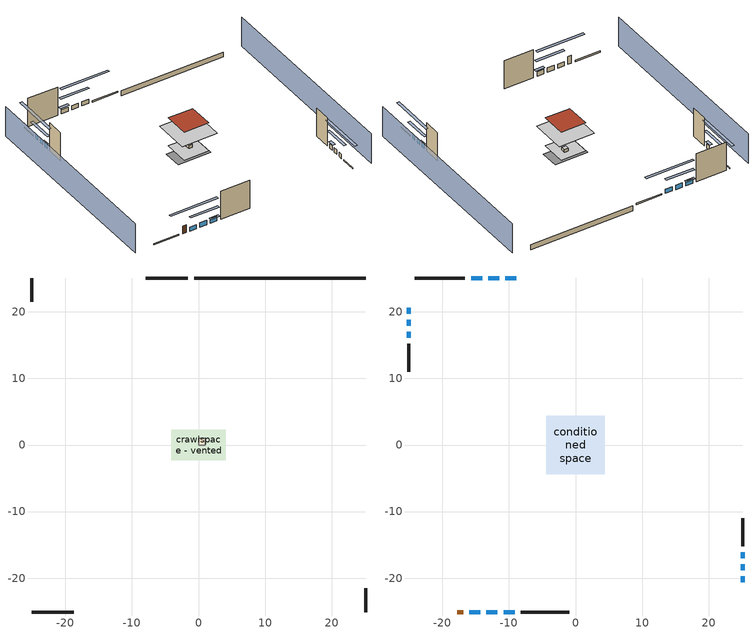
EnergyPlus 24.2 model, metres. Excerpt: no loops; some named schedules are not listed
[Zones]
central ac and furnace airloop ret air zone
 floor adiabatic (AdiabaticConst): 0,0 0,1 1,1 1,0 z0
 wall adiabatic (AdiabaticConst): 0,1 0,0 1,0 1,1 0,1 z0:1
 ceiling adiabatic (AdiabaticConst): 1,0 1,1 0,1 0,0 z1
crawlspace - vented
 floor foundation (Slab1 construction): -4.13,-2.3 -4.13,2.3 4.13,2.3 4.13,-2.3 z-0.91
 wall outside (RimJoist1 construction): -1.58,25.08 -7.95,25.08 z0.3:0.61
 wall outside (RimJoist2 construction): 25.08,-25.08 25.08,-21.54 z0.3:0.61
 wall outside (RimJoist3 construction): -25.08,-25.08 -18.71,-25.08 z0.3:0.61
 wall outside (RimJoist4 construction): -25.08,25.08 -25.08,21.54 z0.3:0.61
 wall foundation (FoundationWall1 construction): 25.08,25.08 -0.65,25.08 z-0.91:0.3
conditioned space
 floor to crawlspace - vented (Floor1 construction): -3.08,-3.08 -3.08,3.08 3.08,3.08 3.08,-3.08 z0.3
 floor adiabatic (AdiabaticFloorConstruction): -4.36,-4.36 -4.36,4.36 4.36,4.36 4.36,-4.36 z5.18
 wall outside (AdiabaticWallConstruction 1): -17.78,-25.08 -16.86,-25.08 z0.3:2.34
 wall outside (AdiabaticWallConstruction): -8.88,25.08 -10.53,25.08 / -11.46,25.08 -13.11,25.08 / -14.04,25.08 -15.69,25.08 z0.3:1.4; -25.08,20.61 -25.08,19.74 / -25.08,18.81 -25.08,17.93 / -25.08,17.01 -25.08,16.13 / 25.08,-20.61 25.08,-19.74 / 25.08,-18.81 25.08,-17.93 / 25.08,-17.01 25.08,-16.13 z0.3:1.46; -15.94,-25.08 -14.34,-25.08 z0.3:1.34; -13.41,-25.08 -11.73,-25.08 / -10.8,-25.08 -9.12,-25.08 z0.3:1.43
 wall outside (Wall1 construction): -16.62,25.08 -24.15,25.08 z0.3:7.62
 wall outside (Wall2 construction): 25.08,-15.2 25.08,-11.02 z0.3:7.62
 wall outside (Wall3 construction): -8.19,-25.08 -0.91,-25.08 z0.3:7.62
 wall outside (Wall4 construction): -25.08,15.2 -25.08,11.02 z0.3:7.62
 window (WindowConstruction): -8.88,25.08 -10.53,25.08 z0.3:1.4
 window (WindowConstruction 9): -25.08,20.61 -25.08,19.74 z0.3:1.46
 window (WindowConstruction 10): -25.08,18.81 -25.08,17.93 z0.3:1.46
 window (WindowConstruction 11): -25.08,17.01 -25.08,16.13 z0.3:1.46
 window (WindowConstruction 1): -11.46,25.08 -13.11,25.08 z0.3:1.4
 window (WindowConstruction 2): -14.04,25.08 -15.69,25.08 z0.3:1.4
 window (WindowConstruction 3): 25.08,-20.61 25.08,-19.74 z0.3:1.46
 window (WindowConstruction 4): 25.08,-18.81 25.08,-17.93 z0.3:1.46
 window (WindowConstruction 5): 25.08,-17.01 25.08,-16.13 z0.3:1.46
 window (WindowConstruction 6): -15.93,-25.08 -14.34,-25.08 z0.3:1.34
 window (WindowConstruction 7): -13.41,-25.08 -11.73,-25.08 z0.3:1.43
 window (WindowConstruction 8): -10.8,-25.08 -9.12,-25.08 z0.3:1.43
 door (Door): -17.78,-25.08 -16.86,-25.08 z0.3:2.34
 ceiling adiabatic (AdiabaticFloorConstruction): 4.36,-4.36 4.36,4.36 -4.36,4.36 -4.36,-4.36 z5.18
 roof outside (Roof1 construction): -3.08,3.08 -3.08,-3.08 3.08,-3.08 3.08,3.08 z7.62
shading: -29.65,25.08 -29.65,-25.08 / 29.65,-25.08 29.65,25.08 z0:7.62; -15.71,25.08 -3.7,25.08 -3.7,25.69 -15.71,25.69 z6.58; -25.08,14.56 -25.08,25.79 -25.69,25.79 -25.69,14.56 z6.64; -25.08,15.19 -25.08,21.55 -25.69,21.55 -25.69,15.19 z4.21; -25.08,15.83 -25.08,17.31 -25.69,17.31 -25.69,15.83 z1.77; -15.85,25.08 -8.71,25.08 -8.71,25.69 -15.85,25.69 z4.15; -15.99,25.08 -13.73,25.08 -13.73,25.69 -15.99,25.69 z1.71; 25.08,-14.56 25.08,-25.79 25.69,-25.79 25.69,-14.56 z6.64; 25.08,-15.19 25.08,-21.55 25.69,-21.55 25.69,-15.19 z4.21; 25.08,-15.83 25.08,-17.31 25.69,-17.31 25.69,-15.83 z1.77; -9.16,-25.08 -21.12,-25.08 -21.12,-25.69 -9.16,-25.69 z6.52; -8.99,-25.08 -16.15,-25.08 -16.15,-25.69 -8.99,-25.69 z4.18; -8.81,-25.08 -11.11,-25.08 -11.11,-25.69 -8.81,-25.69 z1.74
[Building]
Building 1: Terrain=Suburbs
[Site:Location]
Portland Intl Arpt_OR: Latitude {deg}=45.59; Longitude {deg}=-122.6; Time Zone {hr}=-8; Elevation {m}=33; Keep Site Location Information=Yes
[Site:GroundTemperature:Shallow]
10.2558, 8.96328, 8.85977, 9.47314, 11.9355, 14.3863, 16.5111, 17.8571, 17.9714, 16.8767, 14.8061, 12.4304
[Site:WaterMainsTemperature]
Calculation Method=Schedule; Temperature Schedule=mains temperature schedule
[Material] Roughness=Rough; Thermal Absorptance=0.9
Name | Thickness {m} | Conductivity {W/m-K} | Density {kg/m3} | Specific Heat {J/kg-K} | Solar Absorptance | Visible Absorptance
aluminum siding | 0.009525 | 0.089435 | 177.822 | 1046.75 | 0.5 | 0.5
concrete 8.0 in. | 0.2032 | 1.803125 | 2242.8 | 837.4 | 0.7 | 0.7
door material | 0.04445 | 0.0612267 | 512.64 | 1214.23 | 0.7 | 0.7
floor covering | 0.0127 | 0.0433444 | 54.468 | 1339.84 | 0.6 | 0.6
floor rigid ins; wall rigid ins | 0.512978 | 0.029427 | 32.04 | 1214.23 | 0.7 | 0.7
floor stud and cavity | 0.1397 | 0.923637 | 92.3553 | 1139.71 | 0.7 | 0.7
floor stud and cavity 1 | 0.1397 | 1.75129 | 37.0049 | 1207.88 | 0.7 | 0.7
furniture material conditioned space 1 | 0.1524 | 0.115458 | 640.8 | 1214.23 | 0.6 | 0.6
gypsum board | 0.0127 | 0.160291 | 801 | 837.4 | 0.6 | 0.6
osb sheathing 0.5 in. | 0.0127 | 0.115458 | 512.64 | 1214.23 | 0.7 | 0.7
osb sheathing 0.75 in. | 0.01905 | 0.115458 | 512.64 | 1214.23 | 0.7 | 0.7
rim joist stud and cavity | 0.0508 | 0.178289 | 50.32683 | 1063.81 | 0.6 | 0.6
roof rigid ins | 0.103632 | 0.029427 | 32.04 | 1214.23 | 0.7 | 0.7
roof stud and cavity | 0.2032 | 0.0828465 | 78.34581 | 1123.46 | 0.7 | 0.7
soil 0.5 in. | 0.0127 | 1.9041 | 1842.3 | 418.7 | 0.7 | 0.7
wall stud and cavity | 0.1397 | 0.549615 | 139.0536 | 1170.24 | 0.7 | 0.7
wall stud and cavity 1 | 0.0889 | 0.380278 | 52.3479 | 1209.89 | 0.7 | 0.7
wall stud and cavity 2 | 0.0889 | 0.391764 | 83.0341 | 1211.67 | 0.7 | 0.7
wood shingles or shakes | 0.00635 | 0.162714 | 1121.4 | 1465.45 | 0.85 | 0.85
wood siding; wood siding 1 | 0.0254 | 0.102417 | 544.68 | 1172.36 | 0.7 | 0.7
[Material:NoMass]
Adiabatic: Roughness=Rough; Thermal Resistance {m2-K/W}=176.1; Thermal Absorptance=0.9; Solar Absorptance=0.7; Visible Absorptance=0.7
[WindowMaterial:SimpleGlazingSystem]
WindowMaterial: U-Factor {W/m2-K}=4.31528; Solar Heat Gain Coefficient=0.67
[Construction]
AdiabaticConst: Adiabatic
AdiabaticFloorConstruction: floor stud and cavity 1, floor rigid ins, osb sheathing 0.75 in., floor covering
AdiabaticWallConstruction: wood siding, wall rigid ins, wall stud and cavity 1, gypsum board
AdiabaticWallConstruction 1: wood siding 1, wall rigid ins, wall stud and cavity 1, gypsum board
Door: door material
Floor1 construction: floor stud and cavity, osb sheathing 0.75 in., floor covering
FoundationWall1 construction: concrete 8.0 in.
furniture construction conditioned space 1: furniture material conditioned space 1
PartitionWallConstruction: gypsum board, wall stud and cavity 2, gypsum board
RimJoist1 construction; RimJoist2 construction; RimJoist3 construction; RimJoist4 construction: aluminum siding, rim joist stud and cavity
Roof1 construction: wood shingles or shakes, roof rigid ins, osb sheathing 0.75 in., roof stud and cavity, gypsum board
Slab1 construction: soil 0.5 in.
Wall1 construction; Wall2 construction; Wall3 construction; Wall4 construction: aluminum siding, osb sheathing 0.5 in., wall stud and cavity, gypsum board
WindowConstruction; WindowConstruction 1; WindowConstruction 10; WindowConstruction 11; WindowConstruction 2; WindowConstruction 3; WindowConstruction 4; WindowConstruction 5; WindowConstruction 6; WindowConstruction 7; WindowConstruction 8; WindowConstruction 9: WindowMaterial
[Zone] Multiplier=1
Name | Volume {m3} | Part of Total Floor Area
central ac and furnace airloop ret air zone | 1 | No
conditioned space | 278.185 | Yes
crawlspace - vented | 46.3603 | Yes
[Space]
Name | Zone | Space Type | Volume {m3}
central ac and furnace airloop ret air space | central ac and furnace airloop ret air zone | Plenum Space Type
conditioned space 1 | conditioned space |  | 278.185
crawlspace - vented 1 | crawlspace - vented |  | 46.3603
[SpaceList]
Plenum Space Type: central ac and furnace airloop ret air space
[OtherEquipment] Design Level Calculation Method=EquipmentLevel
Name | Fuel Type | Zone or ZoneList or Space or SpaceList | Schedule | Design Level {W} | Fraction Latent | Fraction Radiant | Fraction Lost
central ac and furnace airloop_0 RetCondToRP; central ac and furnace airloop_0 RetSensLkToRP | None | central ac and furnace airloop ret air space | Always On Discrete | 0 | 0 | 0 | 0
central ac and furnace airloop_0 RetLatLkToRP | None | central ac and furnace airloop ret air space | Always On Discrete | 0 | 1 | 0 | 0
central ac and furnace airloop_0 SupCondToLv; central ac and furnace airloop_0 SupSensLkToCond; mech vent house fan sensible load; water heater sens | None | conditioned space 1 | Always On Discrete | 0 | 0 | 0 | 0
central ac and furnace airloop_0 SupLatLkToCond; mech vent house fan latent load; water heater lat | None | conditioned space 1 | Always On Discrete | 0 | 1 | 0 | 0
clothes dryer 1 | Electricity | conditioned space 1 | clothes_dryer | 0 | 0.015 | 0.081 | 0.85
cooking range 1 | NaturalGas | conditioned space 1 | cooking_range | 2607.39 | 0.16 | 0.384 | 0.2
general water use latent | None | conditioned space 1 | general water use schedule | 81.0615 | 1 | 0 | 0
general water use sensible | None | conditioned space 1 | general water use schedule | -79.8895 | 0 | 0.6 | 0
water heater energy adjustment1 | Electricity | conditioned space 1 | Always On Discrete | 0.01 | 0 | 0 | 1
central ac and furnace airloop_0 RetCondToDZ; central ac and furnace airloop_0 SupCondToDZ; central ac and furnace airloop_0 SupSensLkToDZ | None | crawlspace - vented 1 | Always On Discrete | 0 | 0 | 0 | 0
central ac and furnace airloop_0 SupLatLkToDZ | None | crawlspace - vented 1 | Always On Discrete | 0 | 1 | 0 | 0
[SurfaceProperty:IncidentSolarMultiplier] Incident Solar Multiplier=1; Incident Solar Multiplier Schedule=trans schedule winter=0.85 summer=0.7
Window1; Window10; Window11; Window12; Window2; Window3; Window4; Window5; Window6; Window7; Window8; Window9
[InternalMass] Zone or ZoneList=conditioned space; Space or SpaceList=conditioned space 1
Name | Construction | Surface Area {m2}
furniture mass conditioned space 1 | furniture construction conditioned space 1 | 45.63397
partition wall mass | PartitionWallConstruction | 114.085
[Lights]
interior lighting: Zone or ZoneList or Space or SpaceList=conditioned space 1; Schedule=lighting_interior; Design Level Calculation Method=LightingLevel; Lighting Level {W}=250.56; Return Air Fraction=0; Fraction Radiant=0.6; Fraction Visible=0.2; Fraction Replaceable=1
[People]
occupants: Zone or ZoneList or Space or SpaceList=conditioned space 1; Number of People Schedule=occupants; Number of People Calculation Method=People; Number of People=4; Fraction Radiant=0.314171; Sensible Heat Fraction=0.56303; Activity Level Schedule=occupants activity schedule; Carbon Dioxide Generation Rate {m3/s-W}=0; Enable ASHRAE 55 Comfort Warnings=No; Mean Radiant Temperature Calculation Type=EnclosureAveraged
[ElectricEquipment] Zone or ZoneList or Space or SpaceList=conditioned space 1; Design Level Calculation Method=EquipmentLevel
Name | Schedule | Design Level {W} | Fraction Latent | Fraction Radiant | Fraction Lost
ceiling fan | ceiling_fan | 17.8583 | 0 | 0.558 | 0
clothes dryer | clothes_dryer | 2665.26 | 0.015 | 0.081 | 0.85
clothes washer | clothes_washer | 233.877 | 0.03 | 0.162 | 0.7
cooking range | cooking_range | 88.9677 | 0.16 | 0.384 | 0.2
dishwasher | dishwasher | 429.691 | 0.3 | 0.18 | 0.4
fridge | fridge schedule | 49.4292 | 0 | 0.6 | 0
mech vent bath fan 0 | mech vent bath fan 0 schedule | 15 | 0 | 0 | 1
mech vent house fan | mech vent house fan schedule | 0 | 0 | 0 | 1
mech vent house fan cfis | mech vent house fan cfis schedule | 0 | 0 | 0 | 0
mech vent range fan 0 | mech vent range fan 0 schedule | 30 | 0 | 0 | 1
misc plug loads | plug_loads_other | 378.547 | 0.021 | 0.558 | 0.049
misc tv | plug_loads_tv | 494.939 | 0 | 0.6 | 0
whole house fan | Always On Discrete | 0 | 0 | 0 | 1
[ZoneInfiltration:DesignFlowRate] Schedule=Always On Discrete
Name | Zone or ZoneList or Space or SpaceList | Design Flow Rate Calculation Method | Design Flow Rate {m3/s} | Air Changes per Hour {1/hr} | Constant Term Coefficient | Temperature Term Coefficient | Velocity Term Coefficient | Velocity Squared Term Coefficient
infil flow; natural vent flow; whole house fan flow | conditioned space 1 | Flow/Zone | 0
crawlspace_vented 1 duct leakage imbalance infil flow | crawlspace - vented 1 | Flow/Zone | 0
infil crawlspace - vented 1 | crawlspace - vented 1 | AirChanges/Hour |  | 2.6013 | 1 | 0 | 0 | 0
[ZoneMixing] Schedule=Always On Continuous; Design Flow Rate Calculation Method=Flow/Zone; Design Flow Rate {m3/s}=0
Name | Zone or Space | Source Zone or Space
central ac and furnace airloop_0 ZoneMixDZToCond mix | conditioned space | crawlspace - vented
central ac and furnace airloop_0 ZoneMixCondToDZ mix | crawlspace - vented | conditioned space
[SurfaceProperty:ExposedFoundationPerimeter]
Slab1: Exposed Perimeter Calculation Method=TotalExposedPerimeter; Total Exposed Perimeter {m}=25.72512
[AirLoopHVAC:ReturnPlenum]
Air Loop HVAC Return Plenum 1: Zone=central ac and furnace airloop ret air zone
[Foundation:Kiva]
Foundation Kiva 1: Initial Indoor Air Temperature {C}=8.47214; Wall Height Above Grade {m}=0.3048; Wall Depth Below Slab {m}=0.2032
[Foundation:Kiva:Settings]
Soil Conductivity {W/m-K}=1.9041; Soil Density {kg/m3}=1842.3; Soil Specific Heat {J/kg-K}=418.7; Ground Solar Absorptivity=0.9; Ground Thermal Absorptivity=0.9; Ground Surface Roughness {m}=0.03; Far-Field Width {m}=40; Deep-Ground Boundary Condition=ZeroFlux; Deep-Ground Depth {m}=40; Minimum Cell Dimension {m}=0.2; Maximum Cell Growth Coefficient=3; Simulation Timestep=Timestep
[Exterior:Lights]
exterior lighting: Schedule=exterior lighting schedule; Design Level {W}=9.28603
[EnergyManagementSystem:Sensor] Output:Variable or Output:Meter Index Key=crawlspace - vented
Name | Output:Variable or Output:Meter
central_ac_and_furnace_airloop_0_DZ_T_s | Zone Air Temperature
central_ac_and_furnace_airloop_0_DZ_W_s | Zone Mean Air Humidity Ratio
[Schedule:Constant]
Name | Hourly Value
Always On Discrete; mech vent house fan schedule; mech vent house fan cfis schedule; Always On Continuous | 1
occupants activity schedule | 117.228
fridge schedule | 0
[Schedule:Day:Interval]
trans schedule winter=0.85 summer=0.7 day; trans schedule winter=0.85 summer=0.7 day 2: No, 24:00, 0.85
trans schedule winter=0.85 summer=0.7 day 1: No, 24:00, 0.7
trans schedule winter=0.85 summer=0.7 default day; mech vent bath fan 0 schedule default day; mech vent range fan 0 schedule default day; general water use schedule default day; exterior lighting schedule default day: No, 24:00, 0
mech vent bath fan 0 schedule day: No, 22:00, 0, 23:00, 1, 24:00, 0
mech vent range fan 0 schedule day: No, 18:00, 0, 19:00, 1, 24:00, 0
general water use schedule day: No, 01:00, 0.315068, 03:00, 0.287671, 04:00, 0.342466, 05:00, 0.369863, 06:00, 0.520548, 07:00, 0.60274, 08:00, 0.534247, 10:00, 0.506849, 11:00, 0.465753, 14:00, 0.479452, 15:00, 0.534247, 16:00, 0.589041, 17:00, 0.69863, 18:00, 0.876712, 19:00, 0.890411, 20:00, 0.986301, 21:00, 1, 22:00, 0.863014, 23:00, 0.616438, 24:00, 0.465753
exterior lighting schedule day: No, 01:00, 0.566667, 03:00, 0.524167, 05:00, 0.495833, 06:00, 0.5525, 07:00, 0.623333, 08:00, 0.580833, 09:00, 0.439167, 10:00, 0.354167, 12:00, 0.34, 13:00, 0.354167, 14:00, 0.396667, 15:00, 0.425, 16:00, 0.495833, 17:00, 0.623333, 18:00, 0.793333, 19:00, 0.906667, 20:00, 0.963333, 21:00, 0.991667, 22:00, 0.920833, 23:00, 0.793333, 24:00, 0.665833
exterior lighting schedule day 1: No, 01:00, 0.528571, 03:00, 0.488929, 05:00, 0.4625, 06:00, 0.515357, 07:00, 0.581429, 08:00, 0.541786, 09:00, 0.409643, 10:00, 0.330357, 12:00, 0.317143, 13:00, 0.330357, 14:00, 0.37, 15:00, 0.396429, 16:00, 0.4625, 17:00, 0.581429, 18:00, 0.74, 19:00, 0.845714, 20:00, 0.898571, 21:00, 0.925, 22:00, 0.858929, 23:00, 0.74, 24:00, 0.621071
exterior lighting schedule day 2: No, 01:00, 0.485714, 03:00, 0.449286, 05:00, 0.425, 06:00, 0.473571, 07:00, 0.534286, 08:00, 0.497857, 09:00, 0.376429, 10:00, 0.303571, 12:00, 0.291429, 13:00, 0.303571, 14:00, 0.34, 15:00, 0.364286, 16:00, 0.425, 17:00, 0.534286, 18:00, 0.68, 19:00, 0.777143, 20:00, 0.825714, 21:00, 0.85, 22:00, 0.789286, 23:00, 0.68, 24:00, 0.570714
exterior lighting schedule day 3: No, 01:00, 0.442857, 03:00, 0.409643, 05:00, 0.3875, 06:00, 0.431786, 07:00, 0.487143, 08:00, 0.453929, 09:00, 0.343214, 10:00, 0.276786, 12:00, 0.265714, 13:00, 0.276786, 14:00, 0.31, 15:00, 0.332143, 16:00, 0.3875, 17:00, 0.487143, 18:00, 0.62, 19:00, 0.708571, 20:00, 0.752857, 21:00, 0.775, 22:00, 0.719643, 23:00, 0.62, 24:00, 0.520357
exterior lighting schedule day 4: No, 01:00, 0.4, 03:00, 0.37, 05:00, 0.35, 06:00, 0.39, 07:00, 0.44, 08:00, 0.41, 09:00, 0.31, 10:00, 0.25, 12:00, 0.24, 13:00, 0.25, 14:00, 0.28, 15:00, 0.3, 16:00, 0.35, 17:00, 0.44, 18:00, 0.56, 19:00, 0.64, 20:00, 0.68, 21:00, 0.7, 22:00, 0.65, 23:00, 0.56, 24:00, 0.47
exterior lighting schedule day 5: No, 01:00, 0.380952, 03:00, 0.352381, 05:00, 0.333333, 06:00, 0.371429, 07:00, 0.419048, 08:00, 0.390476, 09:00, 0.295238, 10:00, 0.238095, 12:00, 0.228571, 13:00, 0.238095, 14:00, 0.266667, 15:00, 0.285714, 16:00, 0.333333, 17:00, 0.419048, 18:00, 0.533333, 19:00, 0.609524, 20:00, 0.647619, 21:00, 0.666667, 22:00, 0.619048, 23:00, 0.533333, 24:00, 0.447619
exterior lighting schedule day 6: No, 01:00, 0.390476, 03:00, 0.36119, 05:00, 0.341667, 06:00, 0.380714, 07:00, 0.429524, 08:00, 0.400238, 09:00, 0.302619, 10:00, 0.244048, 12:00, 0.234286, 13:00, 0.244048, 14:00, 0.273333, 15:00, 0.292857, 16:00, 0.341667, 17:00, 0.429524, 18:00, 0.546667, 19:00, 0.624762, 20:00, 0.66381, 21:00, 0.683333, 22:00, 0.634524, 23:00, 0.546667, 24:00, 0.45881
exterior lighting schedule day 7: No, 01:00, 0.419048, 03:00, 0.387619, 05:00, 0.366667, 06:00, 0.408571, 07:00, 0.460952, 08:00, 0.429524, 09:00, 0.324762, 10:00, 0.261905, 12:00, 0.251429, 13:00, 0.261905, 14:00, 0.293333, 15:00, 0.314286, 16:00, 0.366667, 17:00, 0.460952, 18:00, 0.586667, 19:00, 0.670476, 20:00, 0.712381, 21:00, 0.733333, 22:00, 0.680952, 23:00, 0.586667, 24:00, 0.492381
exterior lighting schedule day 8: No, 01:00, 0.466667, 03:00, 0.431667, 05:00, 0.408333, 06:00, 0.455, 07:00, 0.513333, 08:00, 0.478333, 09:00, 0.361667, 10:00, 0.291667, 12:00, 0.28, 13:00, 0.291667, 14:00, 0.326667, 15:00, 0.35, 16:00, 0.408333, 17:00, 0.513333, 18:00, 0.653333, 19:00, 0.746667, 20:00, 0.793333, 21:00, 0.816667, 22:00, 0.758333, 23:00, 0.653333, 24:00, 0.548333
[Schedule:Week:Daily]
trans schedule winter=0.85 summer=0.7 Week Rule - Jan1-May26: trans schedule winter=0.85 summer=0.7 day, trans schedule winter=0.85 summer=0.7 day, trans schedule winter=0.85 summer=0.7 day, trans schedule winter=0.85 summer=0.7 day, trans schedule winter=0.85 summer=0.7 day, trans schedule winter=0.85 summer=0.7 day, trans schedule winter=0.85 summer=0.7 day, trans schedule winter=0.85 summer=0.7 default day, trans schedule winter=0.85 summer=0.7 default day, trans schedule winter=0.85 summer=0.7 default day, trans schedule winter=0.85 summer=0.7 default day, trans schedule winter=0.85 summer=0.7 default day
trans schedule winter=0.85 summer=0.7 Week Rule - May27-Jun2: trans schedule winter=0.85 summer=0.7 day, trans schedule winter=0.85 summer=0.7 day, trans schedule winter=0.85 summer=0.7 day, trans schedule winter=0.85 summer=0.7 day, trans schedule winter=0.85 summer=0.7 day, trans schedule winter=0.85 summer=0.7 day 1, trans schedule winter=0.85 summer=0.7 day 1, trans schedule winter=0.85 summer=0.7 default day, trans schedule winter=0.85 summer=0.7 default day, trans schedule winter=0.85 summer=0.7 default day, trans schedule winter=0.85 summer=0.7 default day, trans schedule winter=0.85 summer=0.7 default day
trans schedule winter=0.85 summer=0.7 Week Rule - Jun3-Sep29: trans schedule winter=0.85 summer=0.7 day 1, trans schedule winter=0.85 summer=0.7 day 1, trans schedule winter=0.85 summer=0.7 day 1, trans schedule winter=0.85 summer=0.7 day 1, trans schedule winter=0.85 summer=0.7 day 1, trans schedule winter=0.85 summer=0.7 day 1, trans schedule winter=0.85 summer=0.7 day 1, trans schedule winter=0.85 summer=0.7 default day, trans schedule winter=0.85 summer=0.7 default day, trans schedule winter=0.85 summer=0.7 default day, trans schedule winter=0.85 summer=0.7 default day, trans schedule winter=0.85 summer=0.7 default day
trans schedule winter=0.85 summer=0.7 Week Rule - Sep30-Oct6: trans schedule winter=0.85 summer=0.7 day 1, trans schedule winter=0.85 summer=0.7 day 2, trans schedule winter=0.85 summer=0.7 day 2, trans schedule winter=0.85 summer=0.7 day 2, trans schedule winter=0.85 summer=0.7 day 2, trans schedule winter=0.85 summer=0.7 day 2, trans schedule winter=0.85 summer=0.7 day 2, trans schedule winter=0.85 summer=0.7 default day, trans schedule winter=0.85 summer=0.7 default day, trans schedule winter=0.85 summer=0.7 default day, trans schedule winter=0.85 summer=0.7 default day, trans schedule winter=0.85 summer=0.7 default day
trans schedule winter=0.85 summer=0.7 Week Rule - Oct7-Dec31: trans schedule winter=0.85 summer=0.7 day 2, trans schedule winter=0.85 summer=0.7 day 2, trans schedule winter=0.85 summer=0.7 day 2, trans schedule winter=0.85 summer=0.7 day 2, trans schedule winter=0.85 summer=0.7 day 2, trans schedule winter=0.85 summer=0.7 day 2, trans schedule winter=0.85 summer=0.7 day 2, trans schedule winter=0.85 summer=0.7 default day, trans schedule winter=0.85 summer=0.7 default day, trans schedule winter=0.85 summer=0.7 default day, trans schedule winter=0.85 summer=0.7 default day, trans schedule winter=0.85 summer=0.7 default day
mech vent bath fan 0 schedule Week Rule - Jan1-Dec31: mech vent bath fan 0 schedule day, mech vent bath fan 0 schedule day, mech vent bath fan 0 schedule day, mech vent bath fan 0 schedule day, mech vent bath fan 0 schedule day, mech vent bath fan 0 schedule day, mech vent bath fan 0 schedule day, mech vent bath fan 0 schedule default day, mech vent bath fan 0 schedule default day, mech vent bath fan 0 schedule default day, mech vent bath fan 0 schedule default day, mech vent bath fan 0 schedule default day
mech vent range fan 0 schedule Week Rule - Jan1-Dec31: mech vent range fan 0 schedule day, mech vent range fan 0 schedule day, mech vent range fan 0 schedule day, mech vent range fan 0 schedule day, mech vent range fan 0 schedule day, mech vent range fan 0 schedule day, mech vent range fan 0 schedule day, mech vent range fan 0 schedule default day, mech vent range fan 0 schedule default day, mech vent range fan 0 schedule default day, mech vent range fan 0 schedule default day, mech vent range fan 0 schedule default day
general water use schedule Week Rule - Jan1-Dec31: general water use schedule day, general water use schedule day, general water use schedule day, general water use schedule day, general water use schedule day, general water use schedule day, general water use schedule day, general water use schedule default day, general water use schedule default day, general water use schedule default day, general water use schedule default day, general water use schedule default day
exterior lighting schedule Week Rule - Jan1-Jan27: exterior lighting schedule day, exterior lighting schedule day, exterior lighting schedule day, exterior lighting schedule day, exterior lighting schedule day, exterior lighting schedule day, exterior lighting schedule day, exterior lighting schedule default day, exterior lighting schedule default day, exterior lighting schedule default day, exterior lighting schedule default day, exterior lighting schedule default day
exterior lighting schedule Week Rule - Jan28-Feb3: exterior lighting schedule day, exterior lighting schedule day, exterior lighting schedule day, exterior lighting schedule day, exterior lighting schedule day 1, exterior lighting schedule day 1, exterior lighting schedule day 1, exterior lighting schedule default day, exterior lighting schedule default day, exterior lighting schedule default day, exterior lighting schedule default day, exterior lighting schedule default day
exterior lighting schedule Week Rule - Feb4-Feb24: exterior lighting schedule day 1, exterior lighting schedule day 1, exterior lighting schedule day 1, exterior lighting schedule day 1, exterior lighting schedule day 1, exterior lighting schedule day 1, exterior lighting schedule day 1, exterior lighting schedule default day, exterior lighting schedule default day, exterior lighting schedule default day, exterior lighting schedule default day, exterior lighting schedule default day
exterior lighting schedule Week Rule - Feb25-Mar3: exterior lighting schedule day 1, exterior lighting schedule day 1, exterior lighting schedule day 1, exterior lighting schedule day 1, exterior lighting schedule day 2, exterior lighting schedule day 2, exterior lighting schedule day 2, exterior lighting schedule default day, exterior lighting schedule default day, exterior lighting schedule default day, exterior lighting schedule default day, exterior lighting schedule default day
exterior lighting schedule Week Rule - Mar4-Mar31: exterior lighting schedule day 2, exterior lighting schedule day 2, exterior lighting schedule day 2, exterior lighting schedule day 2, exterior lighting schedule day 2, exterior lighting schedule day 2, exterior lighting schedule day 2, exterior lighting schedule default day, exterior lighting schedule default day, exterior lighting schedule default day, exterior lighting schedule default day, exterior lighting schedule default day
exterior lighting schedule Week Rule - Apr1-Apr28: exterior lighting schedule day 3, exterior lighting schedule day 3, exterior lighting schedule day 3, exterior lighting schedule day 3, exterior lighting schedule day 3, exterior lighting schedule day 3, exterior lighting schedule day 3, exterior lighting schedule default day, exterior lighting schedule default day, exterior lighting schedule default day, exterior lighting schedule default day, exterior lighting schedule default day
exterior lighting schedule Week Rule - Apr29-May5: exterior lighting schedule day 3, exterior lighting schedule day 3, exterior lighting schedule day 4, exterior lighting schedule day 4, exterior lighting schedule day 4, exterior lighting schedule day 4, exterior lighting schedule day 4, exterior lighting schedule default day, exterior lighting schedule default day, exterior lighting schedule default day, exterior lighting schedule default day, exterior lighting schedule default day
exterior lighting schedule Week Rule - May6-May26: exterior lighting schedule day 4, exterior lighting schedule day 4, exterior lighting schedule day 4, exterior lighting schedule day 4, exterior lighting schedule day 4, exterior lighting schedule day 4, exterior lighting schedule day 4, exterior lighting schedule default day, exterior lighting schedule default day, exterior lighting schedule default day, exterior lighting schedule default day, exterior lighting schedule default day
exterior lighting schedule Week Rule - May27-Jun2: exterior lighting schedule day 4, exterior lighting schedule day 4, exterior lighting schedule day 4, exterior lighting schedule day 4, exterior lighting schedule day 4, exterior lighting schedule day 5, exterior lighting schedule day 5, exterior lighting schedule default day, exterior lighting schedule default day, exterior lighting schedule default day, exterior lighting schedule default day, exterior lighting schedule default day
exterior lighting schedule Week Rule - Jun3-Jun30: exterior lighting schedule day 5, exterior lighting schedule day 5, exterior lighting schedule day 5, exterior lighting schedule day 5, exterior lighting schedule day 5, exterior lighting schedule day 5, exterior lighting schedule day 5, exterior lighting schedule default day, exterior lighting schedule default day, exterior lighting schedule default day, exterior lighting schedule default day, exterior lighting schedule default day
exterior lighting schedule Week Rule - Jul1-Jul28: exterior lighting schedule day 6, exterior lighting schedule day 6, exterior lighting schedule day 6, exterior lighting schedule day 6, exterior lighting schedule day 6, exterior lighting schedule day 6, exterior lighting schedule day 6, exterior lighting schedule default day, exterior lighting schedule default day, exterior lighting schedule default day, exterior lighting schedule default day, exterior lighting schedule default day
exterior lighting schedule Week Rule - Jul29-Aug4: exterior lighting schedule day 6, exterior lighting schedule day 6, exterior lighting schedule day 6, exterior lighting schedule day 7, exterior lighting schedule day 7, exterior lighting schedule day 7, exterior lighting schedule day 7, exterior lighting schedule default day, exterior lighting schedule default day, exterior lighting schedule default day, exterior lighting schedule default day, exterior lighting schedule default day
exterior lighting schedule Week Rule - Aug5-Aug25: exterior lighting schedule day 7, exterior lighting schedule day 7, exterior lighting schedule day 7, exterior lighting schedule day 7, exterior lighting schedule day 7, exterior lighting schedule day 7, exterior lighting schedule day 7, exterior lighting schedule default day, exterior lighting schedule default day, exterior lighting schedule default day, exterior lighting schedule default day, exterior lighting schedule default day
exterior lighting schedule Week Rule - Aug26-Sep1: exterior lighting schedule day 7, exterior lighting schedule day 7, exterior lighting schedule day 7, exterior lighting schedule day 7, exterior lighting schedule day 7, exterior lighting schedule day 7, exterior lighting schedule day 8, exterior lighting schedule default day, exterior lighting schedule default day, exterior lighting schedule default day, exterior lighting schedule default day, exterior lighting schedule default day
exterior lighting schedule Week Rule - Sep2-Sep29: exterior lighting schedule day 8, exterior lighting schedule day 8, exterior lighting schedule day 8, exterior lighting schedule day 8, exterior lighting schedule day 8, exterior lighting schedule day 8, exterior lighting schedule day 8, exterior lighting schedule default day, exterior lighting schedule default day, exterior lighting schedule default day, exterior lighting schedule default day, exterior lighting schedule default day
exterior lighting schedule Week Rule - Sep30-Oct6: exterior lighting schedule day 8, exterior lighting schedule day 9, exterior lighting schedule day 9, exterior lighting schedule day 9, exterior lighting schedule day 9, exterior lighting schedule day 9, exterior lighting schedule day 9, exterior lighting schedule default day, exterior lighting schedule default day, exterior lighting schedule default day, exterior lighting schedule default day, exterior lighting schedule default day
exterior lighting schedule Week Rule - Oct7-Oct27: exterior lighting schedule day 9, exterior lighting schedule day 9, exterior lighting schedule day 9, exterior lighting schedule day 9, exterior lighting schedule day 9, exterior lighting schedule day 9, exterior lighting schedule day 9, exterior lighting schedule default day, exterior lighting schedule default day, exterior lighting schedule default day, exterior lighting schedule default day, exterior lighting schedule default day
exterior lighting schedule Week Rule - Oct28-Nov3: exterior lighting schedule day 9, exterior lighting schedule day 9, exterior lighting schedule day 9, exterior lighting schedule day 9, exterior lighting schedule day 10, exterior lighting schedule day 10, exterior lighting schedule day 10, exterior lighting schedule default day, exterior lighting schedule default day, exterior lighting schedule default day, exterior lighting schedule default day, exterior lighting schedule default day
exterior lighting schedule Week Rule - Nov4-Nov24: exterior lighting schedule day 10, exterior lighting schedule day 10, exterior lighting schedule day 10, exterior lighting schedule day 10, exterior lighting schedule day 10, exterior lighting schedule day 10, exterior lighting schedule day 10, exterior lighting schedule default day, exterior lighting schedule default day, exterior lighting schedule default day, exterior lighting schedule default day, exterior lighting schedule default day
exterior lighting schedule Week Rule - Nov25-Dec1: exterior lighting schedule day 10, exterior lighting schedule day 10, exterior lighting schedule day 10, exterior lighting schedule day 10, exterior lighting schedule day 10, exterior lighting schedule day 10, exterior lighting schedule day 11, exterior lighting schedule default day, exterior lighting schedule default day, exterior lighting schedule default day, exterior lighting schedule default day, exterior lighting schedule default day
exterior lighting schedule Week Rule - Dec2-Dec31: exterior lighting schedule day 11, exterior lighting schedule day 11, exterior lighting schedule day 11, exterior lighting schedule day 11, exterior lighting schedule day 11, exterior lighting schedule day 11, exterior lighting schedule day 11, exterior lighting schedule default day, exterior lighting schedule default day, exterior lighting schedule default day, exterior lighting schedule default day, exterior lighting schedule default day
[Schedule:Year]
trans schedule winter=0.85 summer=0.7: trans schedule winter=0.85 summer=0.7 Week Rule - Jan1-May26, 1, 1, 5, 26, trans schedule winter=0.85 summer=0.7 Week Rule - May27-Jun2, 5, 27, 6, 2, trans schedule winter=0.85 summer=0.7 Week Rule - Jun3-Sep29, 6, 3, 9, 29, trans schedule winter=0.85 summer=0.7 Week Rule - Sep30-Oct6, 9, 30, 10, 6, trans schedule winter=0.85 summer=0.7 Week Rule - Oct7-Dec31, 10, 7, 12, 31
mech vent bath fan 0 schedule: mech vent bath fan 0 schedule Week Rule - Jan1-Dec31, 1, 1, 12, 31
mech vent range fan 0 schedule: mech vent range fan 0 schedule Week Rule - Jan1-Dec31, 1, 1, 12, 31
general water use schedule: general water use schedule Week Rule - Jan1-Dec31, 1, 1, 12, 31
exterior lighting schedule: exterior lighting schedule Week Rule - Jan1-Jan27, 1, 1, 1, 27, exterior lighting schedule Week Rule - Jan28-Feb3, 1, 28, 2, 3, exterior lighting schedule Week Rule - Feb4-Feb24, 2, 4, 2, 24, exterior lighting schedule Week Rule - Feb25-Mar3, 2, 25, 3, 3, exterior lighting schedule Week Rule - Mar4-Mar31, 3, 4, 3, 31, exterior lighting schedule Week Rule - Apr1-Apr28, 4, 1, 4, 28, exterior lighting schedule Week Rule - Apr29-May5, 4, 29, 5, 5, exterior lighting schedule Week Rule - May6-May26, 5, 6, 5, 26, exterior lighting schedule Week Rule - May27-Jun2, 5, 27, 6, 2, exterior lighting schedule Week Rule - Jun3-Jun30, 6, 3, 6, 30, exterior lighting schedule Week Rule - Jul1-Jul28, 7, 1, 7, 28, exterior lighting schedule Week Rule - Jul29-Aug4, 7, 29, 8, 4, exterior lighting schedule Week Rule - Aug5-Aug25, 8, 5, 8, 25, exterior lighting schedule Week Rule - Aug26-Sep1, 8, 26, 9, 1, exterior lighting schedule Week Rule - Sep2-Sep29, 9, 2, 9, 29, exterior lighting schedule Week Rule - Sep30-Oct6, 9, 30, 10, 6, exterior lighting schedule Week Rule - Oct7-Oct27, 10, 7, 10, 27, exterior lighting schedule Week Rule - Oct28-Nov3, 10, 28, 11, 3, exterior lighting schedule Week Rule - Nov4-Nov24, 11, 4, 11, 24, exterior lighting schedule Week Rule - Nov25-Dec1, 11, 25, 12, 1, exterior lighting schedule Week Rule - Dec2-Dec31, 12, 2, 12, 31
[Schedule:File] File=in.schedules.csv; Rows to Skip at Top=1; Number of Hours of Data=8760; Column Separator=Comma; Interpolate to Timestep=Yes; Minutes per Item=15; Adjust Schedule for Daylight Savings=Yes
Name | Column Number
lighting_interior | 5
occupants | 1
ceiling_fan | 4
clothes_dryer | 10
clothes_washer | 9
cooking_range | 11
dishwasher | 7
plug_loads_other | 2
plug_loads_tv | 3
[Schedule:Compact]
mains temperature schedule: Through: 01/01, For: AllDays, Until: 24:00, 13.0633, Through: 01/02, For: AllDays, Until: 24:00, 13.0189, Through: 01/03, For: AllDays, Until: 24:00, 12.975, Through: 01/04, For: AllDays, Until: 24:00, 12.9328, Through: 01/05, For: AllDays, Until: 24:00, 12.8917, Through: 01/06, For: AllDays, Until: 24:00, 12.8517, Through: 01/07, For: AllDays, Until: 24:00, 12.8122, Through: 01/08, For: AllDays, Until: 24:00, 12.7744, Through: 01/09, For: AllDays, Until: 24:00, 12.7378, Through: 01/10, For: AllDays, Until: 24:00, 12.7017, Through: 01/11, For: AllDays, Until: 24:00, 12.6672, Through: 01/12, For: AllDays, Until: 24:00, 12.6339, Through: 01/13, For: AllDays, Until: 24:00, 12.6017, Through: 01/14, For: AllDays, Until: 24:00, 12.5706, Through: 01/15, For: AllDays, Until: 24:00, 12.5411, Through: 01/16, For: AllDays, Until: 24:00, 12.5122, Through: 01/17, For: AllDays, Until: 24:00, 12.485, Through: 01/18, For: AllDays, Until: 24:00, 12.4583, Through: 01/19, For: AllDays, Until: 24:00, 12.4333, Through: 01/20, For: AllDays, Until: 24:00, 12.41, Through: 01/21, For: AllDays, Until: 24:00, 12.3872, Through: 01/22, For: AllDays, Until: 24:00, 12.3661, Through: 01/23, For: AllDays, Until: 24:00, 12.3456, Through: 01/24, For: AllDays, Until: 24:00, 12.3272, Through: 01/25, For: AllDays, Until: 24:00, 12.3094, Through: 01/26, For: AllDays, Until: 24:00, 12.2933, Through: 01/27, For: AllDays, Until: 24:00, 12.2783, Through: 01/28, For: AllDays, Until: 24:00, 12.2644, Through: 01/29, For: AllDays, Until: 24:00, 12.2517, Through: 01/30, For: AllDays, Until: 24:00, 12.2406, Through: 01/31, For: AllDays, Until: 24:00, 12.2306, Through: 02/01, For: AllDays, Until: 24:00, 12.2222, Through: 02/02, For: AllDays, Until: 24:00, 12.215, Through: 02/03, For: AllDays, Until: 24:00, 12.2089, Through: 02/04, For: AllDays, Until: 24:00, 12.2039, Through: 02/05, For: AllDays, Until: 24:00, 12.2006, Through: 02/06, For: AllDays, Until: 24:00, 12.1983, Through: 02/07, For: AllDays, Until: 24:00, 12.1978, Through: 02/08, For: AllDays, Until: 24:00, 12.1978, Through: 02/09, For: AllDays, Until: 24:00, 12.2, Through: 02/10, For: AllDays, Until: 24:00, 12.2028, Through: 02/11, For: AllDays, Until: 24:00, 12.2072, Through: 02/12, For: AllDays, Until: 24:00, 12.2128, Through: 02/13, For: AllDays, Until: 24:00, 12.2194, Through: 02/14, For: AllDays, Until: 24:00, 12.2278, Through: 02/15, For: AllDays, Until: 24:00, 12.2372, Through: 02/16, For: AllDays, Until: 24:00, 12.2483, Through: 02/17, For: AllDays, Until: 24:00, 12.26, Through: 02/18, For: AllDays, Until: 24:00, 12.2733, Through: 02/19, For: AllDays, Until: 24:00, 12.2883, Through: 02/20, For: AllDays, Until: 24:00, 12.3039, Through: 02/21, For: AllDays, Until: 24:00, 12.3211, Through: 02/22, For: AllDays, Until: 24:00, 12.3394, Through: 02/23, For: AllDays, Until: 24:00, 12.3594, Through: 02/24, For: AllDays, Until: 24:00, 12.38, Through: 02/25, For: AllDays, Until: 24:00, 12.4022, Through: 02/26, For: AllDays, Until: 24:00, 12.4256, Through: 02/27, For: AllDays, Until: 24:00, 12.4506, Through: 02/28, For: AllDays, Until: 24:00, 12.4761, Through: 03/01, For: AllDays, Until: 24:00, 12.5033, Through: 03/02, For: AllDays, Until: 24:00, 12.5317, Through: 03/03, For: AllDays, Until: 24:00, 12.5611, Through: 03/04, For: AllDays, Until: 24:00, 12.5917, Through: 03/05, For: AllDays, Until: 24:00, 12.6233, Through: 03/06, For: AllDays, Until: 24:00, 12.6567, Through: 03/07, For: AllDays, Until: 24:00, 12.6906, Through: 03/08, For: AllDays, Until: 24:00, 12.7261, Through: 03/09, For: AllDays, Until: 24:00, 12.7628, Through: 03/10, For: AllDays, Until: 24:00, 12.8, Through: 03/11, For: AllDays, Until: 24:00, 12.8389, Through: 03/12, For: AllDays, Until: 24:00, 12.8789, Through: 03/13, For: AllDays, Until: 24:00, 12.9194, Through: 03/14, For: AllDays, Until: 24:00, 12.9617, Through: 03/15, For: AllDays, Until: 24:00, 13.0044, Through: 03/16, For: AllDays, Until: 24:00, 13.0489, Through: 03/17, For: AllDays, Until: 24:00, 13.0939, Through: 03/18, For: AllDays, Until: 24:00, 13.14, Through: 03/19, For: AllDays, Until: 24:00, 13.1872, Through: 03/20, For: AllDays, Until: 24:00, 13.2356, Through: 03/21, For: AllDays, Until: 24:00, 13.285, Through: 03/22, For: AllDays, Until: 24:00, 13.335, Through: 03/23, For: AllDays, Until: 24:00, 13.3861, Through: 03/24, For: AllDays, Until: 24:00, 13.4383, Through: 03/25, For: AllDays, Until: 24:00, 13.4911, Through: 03/26, For: AllDays, Until: 24:00, 13.545, Through: 03/27, For: AllDays, Until: 24:00, 13.6, Through: 03/28, For: AllDays, Until: 24:00, 13.6556, Through: 03/29, For: AllDays, Until: 24:00, 13.7122, Through: 03/30, For: AllDays, Until: 24:00, 13.77, Through: 03/31, For: AllDays, Until: 24:00, 13.8283, Through: 04/01, For: AllDays, Until: 24:00, 13.8872, Through: 04/02, For: AllDays, Until: 24:00, 13.9472, Through: 04/03, For: AllDays, Until: 24:00, 14.0078, Through: 04/04, For: AllDays, Until: 24:00, 14.0689, Through: 04/05, For: AllDays, Until: 24:00, 14.1311, Through: 04/06, For: AllDays, Until: 24:00, 14.1944, Through: 04/07, For: AllDays, Until: 24:00, 14.2578, Through: 04/08, For: AllDays, Until: 24:00, 14.3222, Through: 04/09, For: AllDays, Until: 24:00, 14.3872, Through: 04/10, For: AllDays, Until: 24:00, 14.4528, Through: 04/11, For: AllDays, Until: 24:00, 14.5189, Through: 04/12, For: AllDays, Until: 24:00, 14.5856, Through: 04/13, For: AllDays, Until: 24:00, 14.6533, Through: 04/14, For: AllDays, Until: 24:00, 14.7211, Through: 04/15, For: AllDays, Until: 24:00, 14.7894, Through: 04/16, For: AllDays, Until: 24:00, 14.8589, Through: 04/17, For: AllDays, Until: 24:00, 14.9283, Through: 04/18, For: AllDays, Until: 24:00, 14.9983, Through: 04/19, For: AllDays, Until: 24:00, 15.0689, Through: 04/20, For: AllDays, Until: 24:00, 15.14, Through: 04/21, For: AllDays, Until: 24:00, 15.2111, Through: 04/22, For: AllDays, Until: 24:00, 15.2833, Through: 04/23, For: AllDays, Until: 24:00, 15.3556, Through: 04/24, For: AllDays, Until: 24:00, 15.4278, Through: 04/25, For: AllDays, Until: 24:00, 15.5006, Through: 04/26, For: AllDays, Until: 24:00, 15.5739, Through: 04/27, For: AllDays, Until: 24:00, 15.6478, Through: 04/28, For: AllDays, Until: 24:00, 15.7211, Through: 04/29, For: AllDays, Until: 24:00, 15.7956, Through: 04/30, For: AllDays, Until: 24:00, 15.8694, Through: 05/01, For: AllDays, Until: 24:00, 15.9439, Through: 05/02, For: AllDays, Until: 24:00, 16.0189, Through: 05/03, For: AllDays, Until: 24:00, 16.0939, Through: 05/04, For: AllDays, Until: 24:00, 16.1689, Through: 05/05, For: AllDays, Until: 24:00, 16.2439, Through: 05/06, For: AllDays, Until: 24:00, 16.3189, Through: 05/07, For: AllDays, Until: 24:00, 16.3944, Through: 05/08, For: AllDays, Until: 24:00, 16.4694, Through: 05/09, For: AllDays, Until: 24:00, 16.545, Through: 05/10, For: AllDays, Until: 24:00, 16.6206, Through: 05/11, For: AllDays, Until: 24:00, 16.6956, Through: 05/12, For: AllDays, Until: 24:00, 16.7711, Through: 05/13, For: AllDays, Until: 24:00, 16.8461, Through: 05/14, For: AllDays, Until: 24:00, 16.9217, Through: 05/15, For: AllDays, Until: 24:00, 16.9967, Through: 05/16, For: AllDays, Until: 24:00, 17.0717, Through: 05/17, For: AllDays, Until: 24:00, 17.1467, Through: 05/18, For: AllDays, Until: 24:00, 17.2211, Through: 05/19, For: AllDays, Until: 24:00, 17.2956, Through: 05/20, For: AllDays, Until: 24:00, 17.37, Through: 05/21, For: AllDays, Until: 24:00, 17.4439, Through: 05/22, For: AllDays, Until: 24:00, 17.5178, Through: 05/23, For: AllDays, Until: 24:00, 17.5911, Through: 05/24, For: AllDays, Until: 24:00, 17.6644, Through: 05/25, For: AllDays, Until: 24:00, 17.7372, Through: 05/26, For: AllDays, Until: 24:00, 17.8094, Through: 05/27, For: AllDays, Until: 24:00, 17.8817, Through: 05/28, For: AllDays, Until: 24:00, 17.9533, Through: 05/29, For: AllDays, Until: 24:00, 18.025, Through: 05/30, For: AllDays, Until: 24:00, 18.0961, Through: 05/31, For: AllDays, Until: 24:00, 18.1661, Through: 06/01, For: AllDays, Until: 24:00, 18.2361, Through: 06/02, For: AllDays, Until: 24:00, 18.3061, Through: 06/03, For: AllDays, Until: 24:00, 18.375, Through: 06/04, For: AllDays, Until: 24:00, 18.4433, Through: 06/05, For: AllDays, Until: 24:00, 18.5111, Through: 06/06, For: AllDays, Until: 24:00, 18.5789, Through: 06/07, For: AllDays, Until: 24:00, 18.6456, Through: 06/08, For: AllDays, Until: 24:00, 18.7117, Through: 06/09, For: AllDays, Until: 24:00, 18.7772, Through: 06/10, For: AllDays, Until: 24:00, 18.8417, Through: 06/11, For: AllDays, Until: 24:00, 18.9061, Through: 06/12, For: AllDays, Until: 24:00, 18.9694, Through: 06/13, For: AllDays, Until: 24:00, 19.0322, Through: 06/14, For: AllDays, Until: 24:00, 19.0944, Through: 06/15, For: AllDays, Until: 24:00, 19.1556, Through: 06/16, For: AllDays, Until: 24:00, 19.2167, Through: 06/17, For: AllDays, Until: 24:00, 19.2761, Through: 06/18, For: AllDays, Until: 24:00, 19.335, Through: 06/19, For: AllDays, Until: 24:00, 19.3933, Through: 06/20, For: AllDays, Until: 24:00, 19.4506, Through: 06/21, For: AllDays, Until: 24:00, 19.5072, Through: 06/22, For: AllDays, Until: 24:00, 19.5628, Through: 06/23, For: AllDays, Until: 24:00, 19.6172, Through: 06/24, For: AllDays, Until: 24:00, 19.6711, Through: 06/25, For: AllDays, Until: 24:00, 19.7244, Through: 06/26, For: AllDays, Until: 24:00, 19.7761, Through: 06/27, For: AllDays, Until: 24:00, 19.8272, Through: 06/28, For: AllDays, Until: 24:00, 19.8772, Through: 06/29, For: AllDays, Until: 24:00, 19.9267, Through: 06/30, For: AllDays, Until: 24:00, 19.9744, Through: 07/01, For: AllDays, Until: 24:00, 20.0217, Through: 07/02, For: AllDays, Until: 24:00, 20.0678, Through: 07/03, For: AllDays, Until: 24:00, 20.1128, Through: 07/04, For: AllDays, Until: 24:00, 20.1567, Through: 07/05, For: AllDays, Until: 24:00, 20.1994, Through: 07/06, For: AllDays, Until: 24:00, 20.2417, Through: 07/07, For: AllDays, Until: 24:00, 20.2822, Through: 07/08, For: AllDays, Until: 24:00, 20.3222, Through: 07/09, For: AllDays, Until: 24:00, 20.3606, Through: 07/10, For: AllDays, Until: 24:00, 20.3978, Through: 07/11, For: AllDays, Until: 24:00, 20.4344, Through: 07/12, For: AllDays, Until: 24:00, 20.4694, Through: 07/13, For: AllDays, Until: 24:00, 20.5033, Through: 07/14, For: AllDays, Until: 24:00, 20.5367, Through: 07/15, For: AllDays, Until: 24:00, 20.5683, Through: 07/16, For: AllDays, Until: 24:00, 20.5983, Through: 07/17, For: AllDays, Until: 24:00, 20.6278, Through: 07/18, For: AllDays, Until: 24:00, 20.6561, Through: 07/19, For: AllDays, Until: 24:00, 20.6828, Through: 07/20, For: AllDays, Until: 24:00, 20.7089, Through: 07/21, For: AllDays, Until: 24:00, 20.7333, Through: 07/22, For: AllDays, Until: 24:00, 20.7561, Through: 07/23, For: AllDays, Until: 24:00, 20.7783, Through: 07/24, For: AllDays, Until: 24:00, 20.7989, Through: 07/25, For: AllDays, Until: 24:00, 20.8189, Through: 07/26, For: AllDays, Until: 24:00, 20.8367, Through: 07/27, For: AllDays, Until: 24:00, 20.8539, Through: 07/28, For: AllDays, Until: 24:00, 20.8694, Through: 07/29, For: AllDays, Until: 24:00, 20.8839, Through: 07/30, For: AllDays, Until: 24:00, 20.8972, Through: 07/31, For: AllDays, Until: 24:00, 20.9094, Through: 08/01, For: AllDays, Until: 24:00, 20.92, Through: 08/02, For: AllDays, Until: 24:00, 20.9289, Through: 08/03, For: AllDays, Until: 24:00, 20.9372, Through: 08/04, For: AllDays, Until: 24:00, 20.9439, Through: 08/05, For: AllDays, Until: 24:00, 20.9494, Through: 08/06, For: AllDays, Until: 24:00, 20.9533, Through: 08/07, For: AllDays, Until: 24:00, 20.9567, Through: 08/08, For: AllDays, Until: 24:00, 20.9578, Through: 08/09, For: AllDays, Until: 24:00, 20.9583, Through: 08/10, For: AllDays, Until: 24:00, 20.9572, Through: 08/11, For: AllDays, Until: 24:00, 20.955, Through: 08/12, For: AllDays, Until: 24:00, 20.9511, Through: 08/13, For: AllDays, Until: 24:00, 20.9467, Through: 08/14, For: AllDays, Until: 24:00, 20.94, Through: 08/15, For: AllDays, Until: 24:00, 20.9328, Through: 08/16, For: AllDays, Until: 24:00, 20.9239, Through: 08/17, For: AllDays, Until: 24:00, 20.9139, Through: 08/18, For: AllDays, Until: 24:00, 20.9028, Through: 08/19, For: AllDays, Until: 24:00, 20.89, Through: 08/20, For: AllDays, Until: 24:00, 20.8761, Through: 08/21, For: AllDays, Until: 24:00, 20.8611, Through: 08/22, For: AllDays, Until: 24:00, 20.8444, Through: 08/23, For: AllDays, Until: 24:00, 20.8267, Through: 08/24, For: AllDays, Until: 24:00, 20.8078, Through: 08/25, For: AllDays, Until: 24:00, 20.7872, Through: 08/26, For: AllDays, Until: 24:00, 20.7661, Through: 08/27, For: AllDays, Until: 24:00, 20.7433, Through: 08/28, For: AllDays, Until: 24:00, 20.7194, Through: 08/29, For: AllDays, Until: 24:00, 20.6944, Through: 08/30, For: AllDays, Until: 24:00, 20.6678, Through: 08/31, For: AllDays, Until: 24:00, 20.64, Through: 09/01, For: AllDays, Until: 24:00, 20.6111, Through: 09/02, For: AllDays, Until: 24:00, 20.5811, Through: 09/03, For: AllDays, Until: 24:00, 20.55, Through: 09/04, For: AllDays, Until: 24:00, 20.5178, Through: 09/05, For: AllDays, Until: 24:00, 20.4844, Through: 09/06, For: AllDays, Until: 24:00, 20.4494, Through: 09/07, For: AllDays, Until: 24:00, 20.4139, Through: 09/08, For: AllDays, Until: 24:00, 20.3767, Through: 09/09, For: AllDays, Until: 24:00, 20.3389, Through: 09/10, For: AllDays, Until: 24:00, 20.2994, Through: 09/11, For: AllDays, Until: 24:00, 20.2594, Through: 09/12, For: AllDays, Until: 24:00, 20.2178, Through: 09/13, For: AllDays, Until: 24:00, 20.1756, Through: 09/14, For: AllDays, Until: 24:00, 20.1317, Through: 09/15, For: AllDays, Until: 24:00, 20.0872, Through: 09/16, For: AllDays, Until: 24:00, 20.0417, Through: 09/17, For: AllDays, Until: 24:00, 19.995, Through: 09/18, For: AllDays, Until: 24:00, 19.9472, Through: 09/19, For: AllDays, Until: 24:00, 19.8983, Through: 09/20, For: AllDays, Until: 24:00, 19.8489, Through: 09/21, For: AllDays, Until: 24:00, 19.7983, Through: 09/22, For: AllDays, Until: 24:00, 19.7467, Through: 09/23, For: AllDays, Until: 24:00, 19.6944, Through: 09/24, For: AllDays, Until: 24:00, 19.6406, Through: 09/25, For: AllDays, Until: 24:00, 19.5867, Through: 09/26, For: AllDays, Until: 24:00, 19.5311, Through: 09/27, For: AllDays, Until: 24:00, 19.475, Through: 09/28, For: AllDays, Until: 24:00, 19.4183, Through: 09/29, For: AllDays, Until: 24:00, 19.3606, Through: 09/30, For: AllDays, Until: 24:00, 19.3017, Through: 10/01, For: AllDays, Until: 24:00, 19.2422, Through: 10/02, For: AllDays, Until: 24:00, 19.1822, Through: 10/03, For: AllDays, Until: 24:00, 19.1211, Through: 10/04, For: AllDays, Until: 24:00, 19.0594, Through: 10/05, For: AllDays, Until: 24:00, 18.9967, Through: 10/06, For: AllDays, Until: 24:00, 18.9333, Through: 10/07, For: AllDays, Until: 24:00, 18.8694, Through: 10/08, For: AllDays, Until: 24:00, 18.805, Through: 10/09, For: AllDays, Until: 24:00, 18.74, Through: 10/10, For: AllDays, Until: 24:00, 18.6739, Through: 10/11, For: AllDays, Until: 24:00, 18.6072, Through: 10/12, For: AllDays, Until: 24:00, 18.5406, Through: 10/13, For: AllDays, Until: 24:00, 18.4728, Through: 10/14, For: AllDays, Until: 24:00, 18.4044, Through: 10/15, For: AllDays, Until: 24:00, 18.3356, Through: 10/16, For: AllDays, Until: 24:00, 18.2661, Through: 10/17, For: AllDays, Until: 24:00, 18.1967, Through: 10/18, For: AllDays, Until: 24:00, 18.1261, Through: 10/19, For: AllDays, Until: 24:00, 18.0556, Through: 10/20, For: AllDays, Until: 24:00, 17.9844, Through: 10/21, For: AllDays, Until: 24:00, 17.9128, Through: 10/22, For: AllDays, Until: 24:00, 17.8406, Through: 10/23, For: AllDays, Until: 24:00, 17.7683, Through: 10/24, For: AllDays, Until: 24:00, 17.6956, Through: 10/25, For: AllDays, Until: 24:00, 17.6228, Through: 10/26, For: AllDays, Until: 24:00, 17.5494, Through: 10/27, For: AllDays, Until: 24:00, 17.4756, Through: 10/28, For: AllDays, Until: 24:00, 17.4017, Through: 10/29, For: AllDays, Until: 24:00, 17.3278, Through: 10/30, For: AllDays, Until: 24:00, 17.2533, Through: 10/31, For: AllDays, Until: 24:00, 17.1789, Through: 11/01, For: AllDays, Until: 24:00, 17.1039, Through: 11/02, For: AllDays, Until: 24:00, 17.0289, Through: 11/03, For: AllDays, Until: 24:00, 16.9539, Through: 11/04, For: AllDays, Until: 24:00, 16.8789, Through: 11/05, For: AllDays, Until: 24:00, 16.8033, Through: 11/06, For: AllDays, Until: 24:00, 16.7283, Through: 11/07, For: AllDays, Until: 24:00, 16.6528, Through: 11/08, For: AllDays, Until: 24:00, 16.5772, Through: 11/09, For: AllDays, Until: 24:00, 16.5022, Through: 11/10, For: AllDays, Until: 24:00, 16.4267, Through: 11/11, For: AllDays, Until: 24:00, 16.3517, Through: 11/12, For: AllDays, Until: 24:00, 16.2761, Through: 11/13, For: AllDays, Until: 24:00, 16.2011, Through: 11/14, For: AllDays, Until: 24:00, 16.1261, Through: 11/15, For: AllDays, Until: 24:00, 16.0511, Through: 11/16, For: AllDays, Until: 24:00, 15.9761, Through: 11/17, For: AllDays, Until: 24:00, 15.9017, Through: 11/18, For: AllDays, Until: 24:00, 15.8272, Through: 11/19, For: AllDays, Until: 24:00, 15.7533, Through: 11/20, For: AllDays, Until: 24:00, 15.6794, Through: 11/21, For: AllDays, Until: 24:00, 15.6056, Through: 11/22, For: AllDays, Until: 24:00, 15.5322, Through: 11/23, For: AllDays, Until: 24:00, 15.4594, Through: 11/24, For: AllDays, Until: 24:00, 15.3867, Through: 11/25, For: AllDays, Until: 24:00, 15.3144, Through: 11/26, For: AllDays, Until: 24:00, 15.2422, Through: 11/27, For: AllDays, Until: 24:00, 15.1706, Through: 11/28, For: AllDays, Until: 24:00, 15.0994, Through: 11/29, For: AllDays, Until: 24:00, 15.0289, Through: 11/30, For: AllDays, Until: 24:00, 14.9583, Through: 12/01, For: AllDays, Until: 24:00, 14.8889, Through: 12/02, For: AllDays, Until: 24:00, 14.8194, Through: 12/03, For: AllDays, Until: 24:00, 14.7506, Through: 12/04, For: AllDays, Until: 24:00, 14.6822, Through: 12/05, For: AllDays, Until: 24:00, 14.6144, Through: 12/06, For: AllDays, Until: 24:00, 14.5478, Through: 12/07, For: AllDays, Until: 24:00, 14.4811, Through: 12/08, For: AllDays, Until: 24:00, 14.415, Through: 12/09, For: AllDays, Until: 24:00, 14.35, Through: 12/10, For: AllDays, Until: 24:00, 14.2856, Through: 12/11, For: AllDays, Until: 24:00, 14.2217, Through: 12/12, For: AllDays, Until: 24:00, 14.1583, Through: 12/13, For: AllDays, Until: 24:00, 14.0961, Through: 12/14, For: AllDays, Until: 24:00, 14.0339, Through: 12/15, For: AllDays, Until: 24:00, 13.9733, Through: 12/16, For: AllDays, Until: 24:00, 13.9128, Through: 12/17, For: AllDays, Until: 24:00, 13.8533, Through: 12/18, For: AllDays, Until: 24:00, 13.795, Through: 12/19, For: AllDays, Until: 24:00, 13.7372, Through: 12/20, For: AllDays, Until: 24:00, 13.68, Through: 12/21, For: AllDays, Until: 24:00, 13.6239, Through: 12/22, For: AllDays, Until: 24:00, 13.5689, Through: 12/23, For: AllDays, Until: 24:00, 13.5144, Through: 12/24, For: AllDays, Until: 24:00, 13.4611, Through: 12/25, For: AllDays, Until: 24:00, 13.4083, Through: 12/26, For: AllDays, Until: 24:00, 13.3572, Through: 12/27, For: AllDays, Until: 24:00, 13.3061, Through: 12/28, For: AllDays, Until: 24:00, 13.2567, Through: 12/29, For: AllDays, Until: 24:00, 13.2078, Through: 12/30, For: AllDays, Until: 24:00, 13.1606, Through: 12/31, For: AllDays, Until: 24:00, 13.1139
